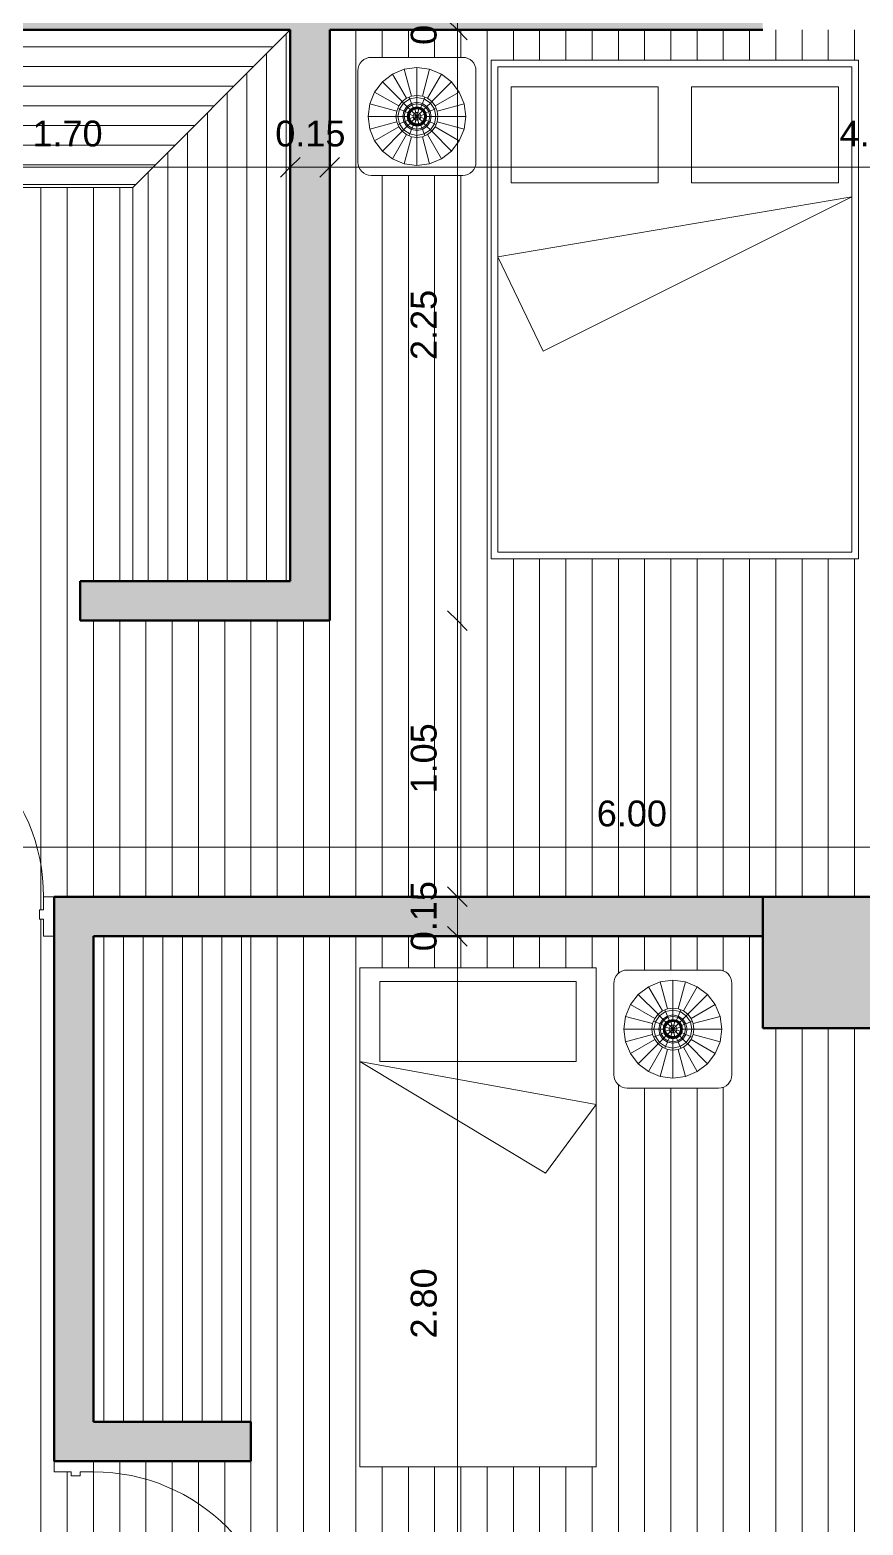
# Model space of a CAD drawing. Header units: metres. Extents: x 11 to 152, y 1 to 34.
# Drawn here: x 95.64 to 98.82, y 18.93 to 24.62 of the extents above; entities that cross this region are included whole.
import ezdxf

# ---------------------------------------------------------------- set-up
doc = ezdxf.new("R2010")
doc.units = ezdxf.units.M
for name, color, linetype, lineweight in [('A-ANNO-DIMS', 211, 'Continuous', 9), ('A-ANNO-DIMS-100', 211, 'Continuous', 9), ('A-DETL-GENF', 92, 'Continuous', 9), ('A-DOOR', 31, 'Continuous', 9), ('A-DOOR-1', 31, 'Continuous', 18), ('A-FLOR-PATT', 8, 'Continuous', 9), ('A-WALL-1', 113, 'Continuous', 50), ('A-WALL-PATT-1', 111, 'Continuous', 9), ('E-LITE-EQPM', 33, 'Continuous', 9), ('G-IMPT', 8, 'Continuous', 9), ('I-FURN', 30, 'Continuous', 9), ('S-COLS', 52, 'Continuous', 9), ('S-COLS-1', 52, 'Continuous', 100)]:
    doc.layers.add(name, color=color, linetype=linetype, lineweight=lineweight)
doc.styles.add('Arial_1', font='Arial.ttf', dxfattribs={"height": 0.098353})
doc.dimstyles.new('Cota_1_25', dxfattribs={"dimscale": 0.3048, "dimtxt": 0.1, "dimasz": 0.246063, "dimexe": 0, "dimexo": 0.0625, "dimgap": 0.164042, "dimtad": 1, "dimrnd": 0.01, "dimzin": 0, "dimdsep": 46, "dimtxsty": 'Arial_1', "dimblk1": 'OBLIQUE', "dimblk2": 'OBLIQUE', "dimsah": 1, "dimcen": 0.09, "dimazin": 0, "dimtfac": 1, "dimtdec": 4, "dimtix": 1, "dimtmove": 0, "dimatfit": 3, "dimfxl": 0, "dimfxlon": 1, "dimtvp": 1, "dimtolj": 1, "dimtzin": 0, "dimarcsym": 2})
pattern_1 = [(226.11, (41.785, 15.092), (0.05405041, -0.0519957), [])]

# ---------------------------------------------------------------- blocks, each defined once
blk = doc.blocks.new('M_Concrete-Square-Column - 500 x 500mm-1442238-2 Piso _Tipo_')
at = {"layer": 'S-COLS'}
blk.add_hatch(color=256, dxfattribs=at).paths.add_polyline_path([(0.25, 0.25), (-0.25, 0.25), (-0.25, -0.25), (0.25, -0.25), (0.25, -0.1299)], flags=0)
at = {"layer": 'S-COLS-1'}
for p, q in [((-0.25, 0.25), (0.25, 0.25)), ((-0.25, -0.25), (-0.25, 0.25)), ((0.25, 0.25), (0.25, -0.25)), ((0.25, -0.25), (-0.25, -0.25))]:
    blk.add_line(p, q, dxfattribs=at)
blk = doc.blocks.new('EA-Sencilla abisagrada - 80 x 210-1204422-2 Piso _Tipo_')
at = {"layer": 'A-DETL-GENF'}
for p, q in [((0.244, -0.6091), (0.239, -0.7263)), ((0.269, -0.7263), (0.264, -0.6091)), ((0.4, -0.7263), (0.405, -0.6091)), ((0.425, -0.6091), (0.43, -0.7263)), ((0.239, -0.7338), (0.239, -0.7263)), ((0.269, -0.7038), (0.269, -0.7338)), ((0.299, -0.7063), (0.269, -0.7063)), ((0.269, -0.7313), (0.299, -0.7313)), ((0.299, -0.6988), (0.304, -0.6863)), ((0.299, -0.7388), (0.299, -0.6988)), ((0.299, -0.7388), (0.304, -0.7513)), ((0.304, -0.6863), (0.309, -0.6863)), ((0.309, -0.7513), (0.309, -0.6863)), ((0.365, -0.6863), (0.36, -0.6863)), ((0.36, -0.7513), (0.36, -0.6863)), ((0.37, -0.6988), (0.365, -0.6863)), ((0.37, -0.7388), (0.365, -0.7513)), ((0.37, -0.7388), (0.37, -0.6988)), ((0.37, -0.7063), (0.4, -0.7063)), ((0.4, -0.7313), (0.37, -0.7313)), ((0.4, -0.7038), (0.4, -0.7338)), ((0.43, -0.7338), (0.43, -0.7263)), ((0.309, -0.7513), (0.304, -0.7513)), ((0.36, -0.7513), (0.365, -0.7513))]:
    blk.add_line(p, q, dxfattribs=at)
for centre, radius, start, end in [((0.254, -0.6095), 0.01, 2.4476, 177.5524), ((0.415, -0.6095), 0.01, 2.4476, 177.5524), ((0.254, -0.7276), 0.0162, 202.6199, 337.3801), ((0.415, -0.7276), 0.0162, 202.6199, 337.3801)]:
    blk.add_arc(centre, radius, start, end, dxfattribs=at)
at = {"layer": 'A-DOOR'}
blk.add_arc((0.36, -0.075), 0.72, 180, 270, dxfattribs=at)
at = {"layer": 'A-DOOR-1'}
for p, q in [((-0.4, 0.075), (-0.36, 0.075)), ((-0.36, 0.075), (-0.36, 0.01)), ((0.36, 0.075), (0.4, 0.075)), ((0.36, 0.01), (0.36, 0.075)), ((-0.36, 0.01), (-0.345, 0.01)), ((-0.345, 0.01), (-0.345, -0.025)), ((0.345, 0.01), (0.36, 0.01)), ((0.345, -0.025), (0.345, 0.01)), ((-0.36, -0.025), (-0.36, -0.075)), ((-0.345, -0.025), (-0.36, -0.025)), ((0.36, -0.025), (0.345, -0.025)), ((0.36, -0.075), (0.36, -0.025)), ((-0.36, -0.075), (-0.4, -0.075)), ((0.309, -0.075), (0.309, -0.795)), ((0.36, -0.075), (0.309, -0.075)), ((0.36, -0.075), (0.36, -0.795)), ((0.4, -0.075), (0.36, -0.075)), ((0.36, -0.795), (0.309, -0.795))]:
    blk.add_line(p, q, dxfattribs=at)
blk = doc.blocks.new('EA-Sencilla abisagrada - 80 x 210-1204405-2 Piso _Tipo_')
at = {"layer": 'A-DETL-GENF'}
for p, q in [((0.299, 0.7388), (0.304, 0.7513)), ((0.309, 0.7513), (0.304, 0.7513)), ((0.309, 0.7513), (0.309, 0.6863)), ((0.36, 0.7513), (0.365, 0.7513)), ((0.36, 0.7513), (0.36, 0.6863)), ((0.37, 0.7388), (0.365, 0.7513)), ((0.239, 0.7338), (0.239, 0.7263)), ((0.244, 0.6091), (0.239, 0.7263)), ((0.269, 0.7263), (0.264, 0.6091)), ((0.269, 0.7038), (0.269, 0.7338)), ((0.269, 0.7313), (0.299, 0.7313)), ((0.299, 0.7063), (0.269, 0.7063)), ((0.299, 0.7388), (0.299, 0.6988)), ((0.299, 0.6988), (0.304, 0.6863)), ((0.304, 0.6863), (0.309, 0.6863)), ((0.365, 0.6863), (0.36, 0.6863)), ((0.37, 0.6988), (0.365, 0.6863)), ((0.37, 0.7388), (0.37, 0.6988)), ((0.4, 0.7313), (0.37, 0.7313)), ((0.37, 0.7063), (0.4, 0.7063)), ((0.4, 0.7038), (0.4, 0.7338)), ((0.4, 0.7263), (0.405, 0.6091)), ((0.425, 0.6091), (0.43, 0.7263)), ((0.43, 0.7338), (0.43, 0.7263))]:
    blk.add_line(p, q, dxfattribs=at)
for centre, radius, start, end in [((0.254, 0.7276), 0.0162, 22.6199, 157.3801), ((0.415, 0.7276), 0.0162, 22.6199, 157.3801), ((0.254, 0.6095), 0.01, 182.4476, 357.5524), ((0.415, 0.6095), 0.01, 182.4476, 357.5524)]:
    blk.add_arc(centre, radius, start, end, dxfattribs=at)
at = {"layer": 'A-DOOR'}
blk.add_arc((0.36, 0.075), 0.72, 90, 180, dxfattribs=at)
at = {"layer": 'A-DOOR-1'}
for p, q in [((0.309, 0.075), (0.309, 0.795)), ((0.36, 0.795), (0.309, 0.795)), ((0.36, 0.075), (0.36, 0.795)), ((-0.36, 0.075), (-0.4, 0.075)), ((-0.36, 0.025), (-0.36, 0.075)), ((0.36, 0.075), (0.309, 0.075)), ((0.4, 0.075), (0.36, 0.075)), ((0.36, 0.075), (0.36, 0.025)), ((-0.345, 0.025), (-0.36, 0.025)), ((-0.345, -0.01), (-0.345, 0.025)), ((0.36, 0.025), (0.345, 0.025)), ((0.345, 0.025), (0.345, -0.01)), ((-0.36, -0.075), (-0.36, -0.01)), ((-0.36, -0.01), (-0.345, -0.01)), ((0.345, -0.01), (0.36, -0.01)), ((0.36, -0.01), (0.36, -0.075)), ((-0.4, -0.075), (-0.36, -0.075)), ((0.36, -0.075), (0.4, -0.075))]:
    blk.add_line(p, q, dxfattribs=at)
blk = doc.blocks.new('M_Bed-Box1 - cama 140 x 190-1375289-2 Piso _Tipo_')
at = {"layer": 'I-FURN'}
for p, q in [((-0.3608, 0.7156), (-0.3608, -1.1844)), ((-0.3608, 0.7156), (1.0392, 0.7156)), ((-0.3354, 0.6902), (-0.3354, -1.159)), ((-0.3354, 0.6902), (1.0138, 0.6902)), ((1.0138, 0.6902), (1.0138, -1.159)), ((1.0392, 0.7156), (1.0392, -1.1844)), ((-0.2846, 0.614), (-0.2846, 0.2482)), ((-0.2846, 0.614), (0.2757, 0.614)), ((0.2757, 0.614), (0.2757, 0.2482)), ((0.4027, 0.614), (0.4027, 0.2482)), ((0.4027, 0.614), (0.963, 0.614)), ((0.963, 0.614), (0.963, 0.2482)), ((-0.2846, 0.2482), (0.2757, 0.2482)), ((0.4027, 0.2482), (0.963, 0.2482)), ((1.0138, 0.1949), (-0.3354, -0.0335)), ((1.0138, 0.1949), (-0.163, -0.3934)), ((-0.163, -0.3934), (-0.3354, -0.0335)), ((-0.3608, -1.1844), (1.0392, -1.1844)), ((-0.3354, -1.159), (1.0138, -1.159))]:
    blk.add_line(p, q, dxfattribs=at)
blk = doc.blocks.new('M_Table-End - nochero-1375290-2 Piso _Tipo_')
at = {"layer": 'I-FURN'}
for p, q in [((0.4029, 0.3774), (0.0545, 0.3774)), ((0.0037, 0.3266), (0.0037, -0.0218)), ((0.4537, -0.0218), (0.4537, 0.3266)), ((0.0545, -0.0726), (0.4029, -0.0726))]:
    blk.add_line(p, q, dxfattribs=at)
for centre, start, end in [((0.0545, 0.3266), 90, 180), ((0.4029, 0.3266), 0, 90), ((0.0545, -0.0218), 180, 270), ((0.4029, -0.0218), 270, 0)]:
    blk.add_arc(centre, 0.0508, start, end, dxfattribs=at)
blk = doc.blocks.new('Lamp38i - Name-1374313-2 Piso _Tipo_')
at = {"layer": 'G-IMPT'}
for p, q in [((0, 0.0381), (0, 0.0265)), ((-0.0265, 0), (-0.0381, 0)), ((0, -0.0381), (0, -0.0265)), ((0.0265, 0), (0.0381, 0))]:
    blk.add_line(p, q, dxfattribs=at)
blk = doc.blocks.new('Lamp38i - 12zlmp38i_dwg-1374311-2 Piso _Tipo_')
at = {"layer": 'G-IMPT'}
for p, q in [((-0.0482, 0.18), (-0.0931, 0.1613)), ((0, 0.1863), (-0.0482, 0.18)), ((-0.0207, 0.0772), (-0.0482, 0.18)), ((0.0482, 0.18), (0, 0.1863)), ((0, 0.0799), (0, 0.1863)), ((0.0207, 0.0772), (0.0482, 0.18)), ((0.0482, 0.18), (0.0931, 0.1613)), ((-0.1317, 0.1317), (-0.1613, 0.0931)), ((-0.1317, 0.1317), (-0.0931, 0.1613)), ((-0.1317, 0.1317), (-0.0565, 0.0565)), ((-0.04, 0.0693), (-0.0931, 0.1613)), ((0.04, 0.0693), (0.0931, 0.1613)), ((0.0565, 0.0565), (0.1317, 0.1317)), ((0.1317, 0.1317), (0.0931, 0.1613)), ((0.1613, 0.0931), (0.1317, 0.1317)), ((-0.1613, 0.0931), (-0.18, 0.0482)), ((-0.1613, 0.0931), (-0.0693, 0.04)), ((-0.04, 0.0693), (-0.0565, 0.0565)), ((-0.0511, 0.0511), (-0.0276, 0.0667)), ((-0.0207, 0.0772), (-0.04, 0.0693)), ((-0.0303, 0.0732), (-0.0276, 0.0667)), ((-0.0276, 0.0667), (0, 0.0722)), ((-0.0276, 0.0667), (-0.0206, 0.0498)), ((0, 0.0799), (-0.0207, 0.0772)), ((0.0207, 0.0772), (0, 0.0799)), ((0, 0.0799), (0, 0.0722)), ((0.0276, 0.0667), (0, 0.0722)), ((0, 0.0539), (0, 0.0722)), ((0.0276, 0.0667), (0.0206, 0.0498)), ((0.04, 0.0693), (0.0207, 0.0772)), ((0.0276, 0.0667), (0.0303, 0.0732)), ((0.0511, 0.0511), (0.0276, 0.0667)), ((0.0565, 0.0565), (0.04, 0.0693)), ((0.0693, 0.04), (0.1613, 0.0931)), ((0.18, 0.0482), (0.1613, 0.0931)), ((-0.18, 0.0482), (-0.1863, 0)), ((-0.0772, 0.0207), (-0.18, 0.0482)), ((-0.0772, 0.0207), (-0.0799, 0)), ((-0.0693, 0.04), (-0.0772, 0.0207)), ((-0.0732, 0.0303), (-0.0667, 0.0276)), ((-0.0722, 0), (-0.0667, 0.0276)), ((-0.0565, 0.0565), (-0.0693, 0.04)), ((-0.0511, 0.0511), (-0.0667, 0.0276)), ((-0.0498, 0.0206), (-0.0667, 0.0276)), ((-0.0511, 0.0511), (-0.0565, 0.0565)), ((-0.0498, 0.0206), (-0.0539, 0)), ((-0.0539, 0), (-0.0498, 0.0206)), ((-0.0511, 0.0511), (-0.0381, 0.0381)), ((-0.0498, 0.0206), (-0.0381, 0.0381)), ((-0.0498, 0.0206), (-0.0381, 0.0381)), ((-0.0449, 0.0186), (-0.0498, 0.0206)), ((-0.0449, 0.0186), (-0.0486, 0)), ((-0.0449, 0.0186), (-0.0344, 0.0344)), ((-0.0343, 0.0142), (-0.0449, 0.0186)), ((-0.0206, 0.0498), (-0.0381, 0.0381)), ((-0.0381, 0.0381), (-0.0206, 0.0498)), ((-0.0344, 0.0344), (-0.0381, 0.0381)), ((-0.0371, 0), (-0.0343, 0.0142)), ((-0.0351, 0), (-0.0324, 0.0134)), ((-0.0344, 0.0344), (-0.0186, 0.0449)), ((-0.0262, 0.0262), (-0.0344, 0.0344)), ((-0.0343, 0.0142), (-0.0262, 0.0262)), ((-0.0324, 0.0134), (-0.0343, 0.0142)), ((-0.0319, 0.0065), (-0.0331, 0)), ((-0.0324, 0.0134), (-0.0248, 0.0248)), ((-0.0306, 0.0127), (-0.0324, 0.0134)), ((-0.0319, 0.0085), (-0.0233, 0.0233)), ((-0.0319, 0.0085), (-0.0319, -0.0085)), ((-0.0319, 0.0085), (-0.0287, 0.0077)), ((-0.0306, 0.0127), (-0.0312, 0.0096)), ((-0.0306, 0.0127), (-0.0234, 0.0234)), ((-0.0287, 0.0077), (-0.021, 0.021)), ((-0.0287, 0.0077), (-0.0147, 0.0039)), ((-0.0287, 0.0077), (-0.0286, -0.0077)), ((-0.0262, 0.0262), (-0.0142, 0.0343)), ((-0.0262, 0.0262), (-0.0248, 0.0248)), ((-0.0248, 0.0248), (-0.0134, 0.0324)), ((-0.0234, 0.0234), (-0.0248, 0.0248)), ((-0.0234, 0.0234), (-0.0127, 0.0306)), ((-0.0233, 0.0233), (-0.0085, 0.0319)), ((-0.0233, 0.0233), (-0.021, 0.021)), ((-0.021, 0.021), (-0.0077, 0.0287)), ((-0.021, 0.021), (-0.0108, 0.0108)), ((-0.0206, 0.0498), (0, 0.0539)), ((0, 0.0539), (-0.0206, 0.0498)), ((-0.0186, 0.0449), (-0.0206, 0.0498)), ((0, 0.0486), (-0.0186, 0.0449)), ((-0.0186, 0.0449), (-0.0142, 0.0343)), ((-0.0147, 0.0039), (-0.0108, 0.0108)), ((-0.0147, 0.0039), (-0.0147, -0.0039)), ((-0.0147, 0.0039), (0, 0)), ((0, 0.0371), (-0.0142, 0.0343)), ((-0.0142, 0.0343), (-0.0134, 0.0324)), ((0, 0.0351), (-0.0134, 0.0324)), ((-0.0127, 0.0306), (-0.0134, 0.0324)), ((-0.0096, 0.0312), (-0.0127, 0.0306)), ((-0.0039, 0.0147), (-0.0108, 0.0108)), ((0, 0), (-0.0108, 0.0108)), ((0.0085, 0.0319), (-0.0085, 0.0319)), ((-0.0077, 0.0287), (-0.0085, 0.0319)), ((0.0077, 0.0287), (-0.0077, 0.0287)), ((-0.0077, 0.0287), (-0.0039, 0.0147)), ((0, 0.0331), (-0.0065, 0.0319)), ((0.0039, 0.0147), (-0.0039, 0.0147)), ((0, 0), (-0.0039, 0.0147)), ((0.0206, 0.0498), (0, 0.0539)), ((0, 0.0539), (0.0206, 0.0498)), ((0, 0.0486), (0, 0.0539)), ((0, 0.0371), (0, 0.0486)), ((0.0186, 0.0449), (0, 0.0486)), ((0, 0.0351), (0, 0.0371)), ((0.0142, 0.0343), (0, 0.0371)), ((0, 0.0351), (0.0134, 0.0324)), ((0, 0.0331), (0, 0.0351)), ((0, 0.0319), (0, 0.0331)), ((0.0065, 0.0319), (0, 0.0331)), ((0.0039, 0.0147), (0, 0)), ((0.0108, 0.0108), (0, 0)), ((0.0147, 0.0039), (0, 0)), ((0.0077, 0.0287), (0.0039, 0.0147)), ((0.0108, 0.0108), (0.0039, 0.0147)), ((0.0085, 0.0319), (0.0077, 0.0287)), ((0.021, 0.021), (0.0077, 0.0287)), ((0.0085, 0.0319), (0.0233, 0.0233)), ((0.0127, 0.0306), (0.0096, 0.0312)), ((0.021, 0.021), (0.0108, 0.0108)), ((0.0147, 0.0039), (0.0108, 0.0108)), ((0.0127, 0.0306), (0.0134, 0.0324)), ((0.0127, 0.0306), (0.0234, 0.0234)), ((0.0134, 0.0324), (0.0142, 0.0343)), ((0.0134, 0.0324), (0.0248, 0.0248)), ((0.0142, 0.0343), (0.0186, 0.0449)), ((0.0142, 0.0343), (0.0262, 0.0262)), ((0.0286, 0.0077), (0.0147, 0.0039)), ((0.0147, -0.0039), (0.0147, 0.0039)), ((0.0186, 0.0449), (0.0206, 0.0498)), ((0.0186, 0.0449), (0.0344, 0.0344)), ((0.0381, 0.0381), (0.0206, 0.0498)), ((0.0206, 0.0498), (0.0381, 0.0381)), ((0.021, 0.021), (0.0233, 0.0233)), ((0.0286, 0.0077), (0.021, 0.021)), ((0.0319, 0.0085), (0.0233, 0.0233)), ((0.0234, 0.0234), (0.0248, 0.0248)), ((0.0306, 0.0127), (0.0234, 0.0234)), ((0.0262, 0.0262), (0.0248, 0.0248)), ((0.0324, 0.0134), (0.0248, 0.0248)), ((0.0344, 0.0344), (0.0262, 0.0262)), ((0.0343, 0.0142), (0.0262, 0.0262)), ((0.0319, 0.0085), (0.0286, 0.0077)), ((0.0286, -0.0077), (0.0286, 0.0077)), ((0.0306, 0.0127), (0.0324, 0.0134)), ((0.0306, 0.0127), (0.0312, 0.0096)), ((0.0319, -0.0085), (0.0319, 0.0085)), ((0.0319, 0.0065), (0.0331, 0)), ((0.0324, 0.0134), (0.0343, 0.0142)), ((0.0351, 0), (0.0324, 0.0134)), ((0.0343, 0.0142), (0.0449, 0.0186)), ((0.0371, 0), (0.0343, 0.0142)), ((0.0344, 0.0344), (0.0381, 0.0381)), ((0.0449, 0.0186), (0.0344, 0.0344)), ((0.0511, 0.0511), (0.0381, 0.0381)), ((0.0498, 0.0206), (0.0381, 0.0381)), ((0.0498, 0.0206), (0.0381, 0.0381)), ((0.0449, 0.0186), (0.0498, 0.0206)), ((0.0449, 0.0186), (0.0486, 0)), ((0.0498, 0.0206), (0.0667, 0.0276)), ((0.0498, 0.0206), (0.0539, 0)), ((0.0539, 0), (0.0498, 0.0206)), ((0.0511, 0.0511), (0.0565, 0.0565)), ((0.0511, 0.0511), (0.0667, 0.0276)), ((0.0693, 0.04), (0.0565, 0.0565)), ((0.0732, 0.0303), (0.0667, 0.0276)), ((0.0722, 0), (0.0667, 0.0276)), ((0.0772, 0.0207), (0.0693, 0.04)), ((0.0772, 0.0207), (0.18, 0.0482)), ((0.0799, 0), (0.0772, 0.0207)), ((0.1863, 0), (0.18, 0.0482)), ((-0.1863, 0), (-0.18, -0.0482)), ((-0.0799, 0), (-0.1863, 0)), ((-0.0772, -0.0207), (-0.18, -0.0482)), ((-0.18, -0.0482), (-0.1613, -0.0931)), ((-0.1613, -0.0931), (-0.0693, -0.04)), ((-0.1317, -0.1317), (-0.0565, -0.0565)), ((-0.0799, 0), (-0.0772, -0.0207)), ((-0.0722, 0), (-0.0799, 0)), ((-0.0772, -0.0207), (-0.0693, -0.04)), ((-0.0667, -0.0276), (-0.0732, -0.0303)), ((-0.0722, 0), (-0.0539, 0)), ((-0.0722, 0), (-0.0667, -0.0276)), ((-0.0693, -0.04), (-0.0565, -0.0565)), ((-0.0667, -0.0276), (-0.0498, -0.0206)), ((-0.0667, -0.0276), (-0.0511, -0.0511)), ((-0.0511, -0.0511), (-0.0565, -0.0565)), ((-0.0565, -0.0565), (-0.04, -0.0693)), ((-0.0539, 0), (-0.0498, -0.0206)), ((-0.0539, 0), (-0.0498, -0.0206)), ((-0.0486, 0), (-0.0539, 0)), ((-0.0511, -0.0511), (-0.0381, -0.0381)), ((-0.0511, -0.0511), (-0.0276, -0.0667)), ((-0.0449, -0.0186), (-0.0498, -0.0206)), ((-0.0498, -0.0206), (-0.0381, -0.0381)), ((-0.0381, -0.0381), (-0.0498, -0.0206)), ((-0.0371, 0), (-0.0486, 0)), ((-0.0486, 0), (-0.0449, -0.0186)), ((-0.0343, -0.0142), (-0.0449, -0.0186)), ((-0.0344, -0.0344), (-0.0449, -0.0186)), ((-0.0344, -0.0344), (-0.0381, -0.0381)), ((-0.0381, -0.0381), (-0.0206, -0.0498)), ((-0.0381, -0.0381), (-0.0206, -0.0498)), ((-0.0351, 0), (-0.0371, 0)), ((-0.0371, 0), (-0.0343, -0.0142)), ((-0.0351, 0), (-0.0324, -0.0134)), ((-0.0331, 0), (-0.0351, 0)), ((-0.0344, -0.0344), (-0.0262, -0.0262)), ((-0.0344, -0.0344), (-0.0186, -0.0449)), ((-0.0343, -0.0142), (-0.0326, -0.0135)), ((-0.0262, -0.0262), (-0.0343, -0.0142)), ((-0.0319, 0), (-0.0331, 0)), ((-0.0331, 0), (-0.0319, -0.0065)), ((-0.0306, -0.0127), (-0.0324, -0.0134)), ((-0.0324, -0.0134), (-0.0248, -0.0248)), ((-0.0319, -0.0085), (-0.0286, -0.0077)), ((-0.0319, -0.0085), (-0.0233, -0.0233)), ((-0.0312, -0.0096), (-0.0306, -0.0127)), ((-0.0306, -0.0127), (-0.0234, -0.0234)), ((-0.0286, -0.0077), (-0.0147, -0.0039)), ((-0.0286, -0.0077), (-0.021, -0.021)), ((-0.0206, -0.0498), (-0.0276, -0.0667)), ((-0.0262, -0.0262), (-0.0248, -0.0248)), ((-0.0262, -0.0262), (-0.0142, -0.0343)), ((-0.0234, -0.0234), (-0.0248, -0.0248)), ((-0.0248, -0.0248), (-0.0134, -0.0324)), ((-0.0234, -0.0234), (-0.0127, -0.0306)), ((-0.0233, -0.0233), (-0.021, -0.021)), ((-0.0233, -0.0233), (-0.0085, -0.0319)), ((-0.0108, -0.0108), (-0.021, -0.021)), ((-0.021, -0.021), (-0.0077, -0.0286)), ((-0.0186, -0.0449), (-0.0206, -0.0498)), ((-0.0206, -0.0498), (0, -0.0539)), ((0, -0.0539), (-0.0206, -0.0498)), ((-0.0186, -0.0449), (-0.0142, -0.0343)), ((0, -0.0486), (-0.0186, -0.0449)), ((-0.0147, -0.0039), (0, 0)), ((-0.0147, -0.0039), (-0.0108, -0.0108)), ((-0.0142, -0.0343), (-0.0134, -0.0324)), ((0, -0.0371), (-0.0142, -0.0343)), ((-0.0127, -0.0306), (-0.0134, -0.0324)), ((0, -0.0351), (-0.0134, -0.0324)), ((-0.0096, -0.0312), (-0.0127, -0.0306)), ((-0.0108, -0.0108), (0, 0)), ((-0.0108, -0.0108), (-0.0039, -0.0147)), ((-0.0077, -0.0286), (-0.0085, -0.0319)), ((-0.0085, -0.0319), (0.0085, -0.0319)), ((-0.0077, -0.0286), (-0.0039, -0.0147)), ((-0.0077, -0.0286), (0.0077, -0.0287)), ((0, -0.0331), (-0.0065, -0.0319)), ((-0.0039, -0.0147), (0, 0)), ((-0.0039, -0.0147), (0.0039, -0.0147)), ((0.0039, -0.0147), (0, 0)), ((0.0108, -0.0108), (0, 0)), ((0.0147, -0.0039), (0, 0)), ((0, -0.0319), (0, -0.0331)), ((0.0065, -0.0319), (0, -0.0331)), ((0, -0.0351), (0.0134, -0.0324)), ((0, -0.0331), (0, -0.0351)), ((0, -0.0371), (0.0142, -0.0343)), ((0, -0.0351), (0, -0.0371)), ((0, -0.0371), (0, -0.0486)), ((0.0186, -0.0449), (0, -0.0486)), ((0, -0.0486), (0, -0.0539)), ((0, -0.0539), (0.0206, -0.0498)), ((0, -0.0539), (0.0206, -0.0498)), ((0, -0.0539), (0, -0.0722)), ((0.0039, -0.0147), (0.0108, -0.0108)), ((0.0077, -0.0287), (0.0039, -0.0147)), ((0.0077, -0.0287), (0.021, -0.021)), ((0.0085, -0.0319), (0.0077, -0.0287)), ((0.0085, -0.0319), (0.0233, -0.0233)), ((0.0127, -0.0306), (0.0096, -0.0312)), ((0.0108, -0.0108), (0.0147, -0.0039)), ((0.0108, -0.0108), (0.021, -0.021)), ((0.0127, -0.0306), (0.0234, -0.0234)), ((0.0127, -0.0306), (0.0134, -0.0324)), ((0.0134, -0.0324), (0.0248, -0.0248)), ((0.0134, -0.0324), (0.0142, -0.0343)), ((0.0142, -0.0343), (0.0262, -0.0262)), ((0.0142, -0.0343), (0.0186, -0.0449)), ((0.0286, -0.0077), (0.0147, -0.0039)), ((0.0186, -0.0449), (0.0344, -0.0344)), ((0.0186, -0.0449), (0.0206, -0.0498)), ((0.0206, -0.0498), (0.0381, -0.0381)), ((0.0206, -0.0498), (0.0381, -0.0381)), ((0.0206, -0.0498), (0.0276, -0.0667)), ((0.0286, -0.0077), (0.021, -0.021)), ((0.0233, -0.0233), (0.021, -0.021)), ((0.0233, -0.0233), (0.0319, -0.0085)), ((0.0234, -0.0234), (0.0306, -0.0127)), ((0.0234, -0.0234), (0.0248, -0.0248)), ((0.0324, -0.0134), (0.0248, -0.0248)), ((0.0262, -0.0262), (0.0248, -0.0248)), ((0.0343, -0.0142), (0.0262, -0.0262)), ((0.0262, -0.0262), (0.0344, -0.0344)), ((0.0276, -0.0667), (0.0511, -0.0511)), ((0.0286, -0.0077), (0.0319, -0.0085)), ((0.0312, -0.0096), (0.0306, -0.0127)), ((0.0306, -0.0127), (0.0324, -0.0134)), ((0.0319, 0), (0.0331, 0)), ((0.0331, 0), (0.0319, -0.0065)), ((0.0351, 0), (0.0324, -0.0134)), ((0.0343, -0.0142), (0.0326, -0.0135)), ((0.0331, 0), (0.0351, 0)), ((0.0371, 0), (0.0343, -0.0142)), ((0.0343, -0.0142), (0.0449, -0.0186)), ((0.0344, -0.0344), (0.0449, -0.0186)), ((0.0344, -0.0344), (0.0381, -0.0381)), ((0.0351, 0), (0.0371, 0)), ((0.0371, 0), (0.0486, 0)), ((0.0381, -0.0381), (0.0498, -0.0206)), ((0.0381, -0.0381), (0.0498, -0.0206)), ((0.0381, -0.0381), (0.0511, -0.0511)), ((0.04, -0.0693), (0.0565, -0.0565)), ((0.0486, 0), (0.0449, -0.0186)), ((0.0449, -0.0186), (0.0498, -0.0206)), ((0.0486, 0), (0.0539, 0)), ((0.0498, -0.0206), (0.0539, 0)), ((0.0539, 0), (0.0498, -0.0206)), ((0.0498, -0.0206), (0.0667, -0.0276)), ((0.0511, -0.0511), (0.0667, -0.0276)), ((0.0565, -0.0565), (0.0511, -0.0511)), ((0.0722, 0), (0.0539, 0)), ((0.0693, -0.04), (0.0565, -0.0565)), ((0.0565, -0.0565), (0.1317, -0.1317)), ((0.0667, -0.0276), (0.0722, 0)), ((0.0732, -0.0303), (0.0667, -0.0276)), ((0.0693, -0.04), (0.0772, -0.0207)), ((0.0693, -0.04), (0.1613, -0.0931)), ((0.0799, 0), (0.0722, 0)), ((0.0772, -0.0207), (0.0799, 0)), ((0.0772, -0.0207), (0.18, -0.0482)), ((0.0799, 0), (0.1863, 0)), ((0.1613, -0.0931), (0.18, -0.0482)), ((0.18, -0.0482), (0.1863, 0)), ((-0.1613, -0.0931), (-0.1317, -0.1317)), ((-0.04, -0.0693), (-0.0931, -0.1613)), ((-0.0482, -0.18), (-0.0207, -0.0772)), ((-0.04, -0.0693), (-0.0207, -0.0772)), ((-0.0303, -0.0732), (-0.0276, -0.0667)), ((-0.0276, -0.0667), (0, -0.0722)), ((0, -0.0799), (-0.0207, -0.0772)), ((0.0276, -0.0667), (0, -0.0722)), ((0, -0.0799), (0, -0.0722)), ((0, -0.0799), (0.0207, -0.0772)), ((0, -0.0799), (0, -0.1863)), ((0.0207, -0.0772), (0.04, -0.0693)), ((0.0207, -0.0772), (0.0482, -0.18)), ((0.0303, -0.0732), (0.0276, -0.0667)), ((0.04, -0.0693), (0.0931, -0.1613)), ((0.1613, -0.0931), (0.1317, -0.1317)), ((-0.1317, -0.1317), (-0.0931, -0.1613)), ((-0.0931, -0.1613), (-0.0482, -0.18)), ((0.0482, -0.18), (0.0931, -0.1613)), ((0.0931, -0.1613), (0.1317, -0.1317)), ((-0.0482, -0.18), (0, -0.1863)), ((0, -0.1863), (0.0482, -0.18))]:
    blk.add_line(p, q, dxfattribs=at)
at = {"xscale": 1.2, "yscale": 1.2, "zscale": 1.2}
blk.add_blockref('Lamp38i - Name-1374313-2 Piso _Tipo_', (0, 0), dxfattribs=at)
blk = doc.blocks.new('Lamp38i - 100 Watt Incandescent-1375292-2 Piso _Tipo_')
blk.add_blockref('Lamp38i - 12zlmp38i_dwg-1374311-2 Piso _Tipo_', (0, 0))
blk = doc.blocks.new('mesa60 - mesa001-1826012-2 Piso _Tipo_')
at = {"layer": 'I-FURN'}
h = blk.add_hatch(dxfattribs=at)
h.set_pattern_fill('FP_72', color=256, style=0, pattern_type=2)
h.set_pattern_definition([(46.105, (143.823, 7.87), (-0.05404587, 0.05200042), [])])
h.paths.add_polyline_path([(87.6925, 23.3599), (88.4849, 24.1835), (88.0596, 24.5927), (87.5236, 24.0357), (87.5396, 23.201), (87.6805, 23.3474)], flags=0)
for p, q in [((88.0596, 24.5927), (87.5236, 24.0357)), ((88.4849, 24.1835), (88.0596, 24.5927)), ((87.5396, 23.201), (88.4849, 24.1835)), ((87.5236, 24.0357), (87.5396, 23.201))]:
    blk.add_line(p, q, dxfattribs=at)
blk = doc.blocks.new('Bed-Standard - Twin colombia 90x190-1381556-2 Piso _Tipo_')
at = {"layer": 'I-FURN'}
for p, q in [((-0.1785, 0.9956), (0.7215, 0.9956)), ((-0.1785, -0.9044), (-0.1785, 0.9956)), ((0.7215, 0.9956), (0.7215, -0.9044)), ((0.0139, -0.1236), (-0.1785, -0.3842)), ((0.7215, -0.5488), (0.0139, -0.1236)), ((0.7215, -0.5488), (-0.1785, -0.3842)), ((-0.1023, -0.5488), (0.6453, -0.5488)), ((-0.1023, -0.8536), (-0.1023, -0.5488)), ((0.6453, -0.8536), (0.6453, -0.5488)), ((-0.1023, -0.8536), (0.6453, -0.8536)), ((0.7215, -0.9044), (-0.1785, -0.9044))]:
    blk.add_line(p, q, dxfattribs=at)
blk = doc.blocks.new('M_Table-End - nochero-1381557-2 Piso _Tipo_')
at = {"layer": 'I-FURN'}
for p, q in [((0.0545, 0.0726), (0.4029, 0.0726)), ((0.0037, -0.3266), (0.0037, 0.0218)), ((0.4537, 0.0218), (0.4537, -0.3266)), ((0.4029, -0.3774), (0.0545, -0.3774))]:
    blk.add_line(p, q, dxfattribs=at)
for centre, start, end in [((0.0545, 0.0218), 90, 180), ((0.4029, 0.0218), 0, 90), ((0.0545, -0.3266), 180, 270), ((0.4029, -0.3266), 270, 0)]:
    blk.add_arc(centre, 0.0508, start, end, dxfattribs=at)
blk = doc.blocks.new('Lamp38i - 100 Watt Incandescent-V67-2 Piso _Tipo_')
at = {"extrusion": (0, 0, -1), "zscale": -1, "rotation": 180}
blk.add_blockref('Lamp38i - 12zlmp38i_dwg-1374311-2 Piso _Tipo_', (0, 0), dxfattribs=at)
blk = doc.blocks.new('mesa96 - mesa001-1826121-2 Piso _Tipo_')
at = {"layer": 'I-FURN'}
h = blk.add_hatch(dxfattribs=at)
h.set_pattern_fill('FP_42', color=256, style=0, pattern_type=2)
h.set_pattern_definition(pattern_1)
h.paths.add_polyline_path([(0.4336, -0.9747), (-0.8489, -2.3079), (-0.4165, -2.7239), (0.866, -1.3907), (0.5849, -1.1202)], flags=0)
blk.add_line((0.4336, -0.9747), (-0.8489, -2.3079), dxfattribs=at)
blk = doc.blocks.new('mesa97 - mesa001-1826134-2 Piso _Tipo_')
at = {"layer": 'I-FURN'}
h = blk.add_hatch(dxfattribs=at)
h.set_pattern_fill('FP_76', color=256, style=0, pattern_type=2)
h.set_pattern_definition([(180, (103.024, 40.756), (-9e-18, -0.075), [])])
h.paths.add_polyline_path([(47.3452, 24.02), (47.9452, 24.62), (46.2449, 24.62), (46.2449, 24.02), (47.2318, 24.02)], flags=0)
for p, q in [((47.3452, 24.02), (47.9452, 24.62)), ((46.2449, 24.02), (47.3452, 24.02))]:
    blk.add_line(p, q, dxfattribs=at)
blk = doc.blocks.new('mesa98 - mesa001-1826148-2 Piso _Tipo_')
at = {"layer": 'I-FURN'}
h = blk.add_hatch(dxfattribs=at)
h.set_pattern_fill('FP_77', color=256, style=0, pattern_type=2)
h.set_pattern_definition([(270, (79.894, 30.344), (0.075, 5e-18), [])])
h.paths.add_polyline_path([(47.9452, 22.52), (47.9452, 24.62), (47.3452, 24.02), (47.3452, 22.52), (47.585, 22.52)], flags=0)
for p, q in [((47.9452, 24.62), (47.3452, 24.02)), ((47.3452, 24.02), (47.3452, 22.52))]:
    blk.add_line(p, q, dxfattribs=at)
blk = doc.blocks.new('mesa99 - mesa001-1826160-2 Piso _Tipo_')
at = {"layer": 'I-FURN'}
h = blk.add_hatch(dxfattribs=at)
h.set_pattern_fill('FP_42', color=256, style=0, pattern_type=2)
h.set_pattern_definition(pattern_1)
h.paths.add_polyline_path([(0.3642, -1.144), (0.1136, -0.9029), (-1.2733, -2.3445), (-1.0226, -2.5856), (-0.107, -1.6338)], flags=0)
for p, q in [((0.1136, -0.9029), (-1.2733, -2.3445)), ((-1.0226, -2.5856), (0.3642, -1.144))]:
    blk.add_line(p, q, dxfattribs=at)
blk = doc.blocks.new('DIMBLOCK191-2 Piso _Tipo_')
at = {"layer": 'A-ANNO-DIMS-100', "transparency": 16777216}
for p, q in [((97.2718, 21.1682), (97.2343, 21.2057)), ((97.2718, 18.3682), (97.2718, 21.1682)), ((97.2718, 21.1682), (97.3093, 21.1307)), ((97.2718, 21.1682), (97.2718, 21.1682)), ((97.2718, 21.1682), (97.2718, 21.1682)), ((97.2718, 18.3682), (97.2343, 18.4057)), ((97.2718, 18.3682), (97.3093, 18.3307)), ((97.2718, 18.3682), (97.2718, 18.3682)), ((97.2718, 18.3682), (97.2718, 18.3682))]:
    blk.add_line(p, q, dxfattribs=at)
at = {"layer": 'A-ANNO-DIMS-100', "color": 0, "transparency": 16777216, "insert": (97.0942, 19.6359), "char_height": 0.09835, "width": 0.317538, "attachment_point": 1, "rotation": 90, "line_spacing_factor": 0.938532, "style": 'Arial_1'}
blk.add_mtext('2.80', dxfattribs=at)
blk = doc.blocks.new('_Oblique')
at = {"color": 0, "linetype": 'ByBlock', "lineweight": -2}
blk.add_line((-0.5, -0.5), (0.5, 0.5), dxfattribs=at)
blk = doc.blocks.new('DIMBLOCK192-2 Piso _Tipo_')
at = {"layer": 'A-ANNO-DIMS-100', "transparency": 16777216}
for p, q in [((97.2718, 21.3182), (97.2343, 21.3557)), ((97.2718, 21.1682), (97.2718, 21.3182)), ((97.2718, 21.3182), (97.3093, 21.2807)), ((97.2718, 21.3182), (97.2718, 21.3182)), ((97.2718, 21.3182), (97.2718, 21.3182)), ((97.2718, 21.1682), (97.2343, 21.2057)), ((97.2718, 21.1682), (97.3093, 21.1307)), ((97.2718, 21.1682), (97.2718, 21.1682)), ((97.2718, 21.1682), (97.2718, 21.1682))]:
    blk.add_line(p, q, dxfattribs=at)
at = {"layer": 'A-ANNO-DIMS-100', "color": 0, "transparency": 16777216, "insert": (97.0942, 21.1109), "char_height": 0.09835, "width": 0.317538, "attachment_point": 1, "rotation": 90, "line_spacing_factor": 0.938532, "style": 'Arial_1'}
blk.add_mtext('0.15', dxfattribs=at)
blk = doc.blocks.new('DIMBLOCK193-2 Piso _Tipo_')
at = {"layer": 'A-ANNO-DIMS-100', "transparency": 16777216}
for p, q in [((97.2718, 22.37), (97.2343, 22.4075)), ((97.2718, 21.3182), (97.2718, 22.37)), ((97.2718, 22.37), (97.3093, 22.3325)), ((97.2718, 22.37), (97.2718, 22.37)), ((97.2718, 22.37), (97.2718, 22.37)), ((97.2718, 21.3182), (97.2343, 21.3557)), ((97.2718, 21.3182), (97.3093, 21.2807)), ((97.2718, 21.3182), (97.2718, 21.3182)), ((97.2718, 21.3182), (97.2718, 21.3182))]:
    blk.add_line(p, q, dxfattribs=at)
at = {"layer": 'A-ANNO-DIMS-100', "color": 0, "transparency": 16777216, "insert": (97.0942, 21.7118), "char_height": 0.09835, "width": 0.317538, "attachment_point": 1, "rotation": 90, "line_spacing_factor": 0.938532, "style": 'Arial_1'}
blk.add_mtext('1.05', dxfattribs=at)
blk = doc.blocks.new('DIMBLOCK194-2 Piso _Tipo_')
at = {"layer": 'A-ANNO-DIMS-100', "transparency": 16777216}
for p, q in [((97.2718, 24.62), (97.2343, 24.6575)), ((97.2718, 22.37), (97.2718, 24.62)), ((97.2718, 24.62), (97.3093, 24.5825)), ((97.2718, 24.62), (97.2718, 24.62)), ((97.2718, 24.62), (97.2718, 24.62)), ((97.2718, 22.37), (97.2343, 22.4075)), ((97.2718, 22.37), (97.3093, 22.3325)), ((97.2718, 22.37), (97.2718, 22.37)), ((97.2718, 22.37), (97.2718, 22.37))]:
    blk.add_line(p, q, dxfattribs=at)
at = {"layer": 'A-ANNO-DIMS-100', "color": 0, "transparency": 16777216, "insert": (97.0942, 23.3627), "char_height": 0.09835, "width": 0.317538, "attachment_point": 1, "rotation": 90, "line_spacing_factor": 0.938532, "style": 'Arial_1'}
blk.add_mtext('2.25', dxfattribs=at)
blk = doc.blocks.new('DIMBLOCK195-2 Piso _Tipo_')
at = {"layer": 'A-ANNO-DIMS-100', "transparency": 16777216}
for p, q in [((97.2718, 24.77), (97.2343, 24.8075)), ((97.2718, 24.62), (97.2718, 24.77)), ((97.2718, 24.77), (97.3093, 24.7325)), ((97.2718, 24.77), (97.2718, 24.77)), ((97.2718, 24.77), (97.2718, 24.77)), ((97.2718, 24.62), (97.2343, 24.6575)), ((97.2718, 24.62), (97.3093, 24.5825)), ((97.2718, 24.62), (97.2718, 24.62)), ((97.2718, 24.62), (97.2718, 24.62))]:
    blk.add_line(p, q, dxfattribs=at)
at = {"layer": 'A-ANNO-DIMS-100', "color": 0, "transparency": 16777216, "insert": (97.0942, 24.5627), "char_height": 0.09835, "width": 0.317538, "attachment_point": 1, "rotation": 90, "line_spacing_factor": 0.938532, "style": 'Arial_1'}
blk.add_mtext('0.15', dxfattribs=at)
blk = doc.blocks.new('DIMBLOCK217-2 Piso _Tipo_')
at = {"layer": 'A-ANNO-DIMS-100', "transparency": 16777216}
for p, q in [((94.9349, 24.0969), (94.8974, 24.0594)), ((94.9349, 24.0969), (94.9724, 24.1344)), ((94.9349, 24.0969), (96.6352, 24.0969)), ((94.9349, 24.0969), (94.9349, 24.0969)), ((94.9349, 24.0969), (94.9349, 24.0969)), ((96.6352, 24.0969), (96.5977, 24.0594)), ((96.6352, 24.0969), (96.6727, 24.1344)), ((96.6352, 24.0969), (96.6352, 24.0969)), ((96.6352, 24.0969), (96.6352, 24.0969))]:
    blk.add_line(p, q, dxfattribs=at)
at = {"layer": 'A-ANNO-DIMS-100', "color": 0, "transparency": 16777216, "insert": (95.6527, 24.2744), "char_height": 0.09835, "width": 0.317538, "attachment_point": 1, "line_spacing_factor": 0.938532, "style": 'Arial_1'}
blk.add_mtext('1.70', dxfattribs=at)
blk = doc.blocks.new('DIMBLOCK218-2 Piso _Tipo_')
at = {"layer": 'A-ANNO-DIMS-100', "transparency": 16777216}
for p, q in [((96.6352, 24.0969), (96.5977, 24.0594)), ((96.6352, 24.0969), (96.6727, 24.1344)), ((96.6352, 24.0969), (96.7852, 24.0969)), ((96.6352, 24.0969), (96.6352, 24.0969)), ((96.6352, 24.0969), (96.6352, 24.0969)), ((96.7852, 24.0969), (96.7477, 24.0594)), ((96.7852, 24.0969), (96.8227, 24.1344)), ((96.7852, 24.0969), (96.7852, 24.0969)), ((96.7852, 24.0969), (96.7852, 24.0969))]:
    blk.add_line(p, q, dxfattribs=at)
at = {"layer": 'A-ANNO-DIMS-100', "color": 0, "transparency": 16777216, "insert": (96.5779, 24.2744), "char_height": 0.09835, "width": 0.317538, "attachment_point": 1, "line_spacing_factor": 0.938532, "style": 'Arial_1'}
blk.add_mtext('0.15', dxfattribs=at)
blk = doc.blocks.new('DIMBLOCK219-2 Piso _Tipo_')
at = {"layer": 'A-ANNO-DIMS-100', "transparency": 16777216}
for p, q in [((96.7852, 24.0969), (96.7477, 24.0594)), ((96.7852, 24.0969), (96.8227, 24.1344)), ((96.7852, 24.0969), (100.9356, 24.0969)), ((96.7852, 24.0969), (96.7852, 24.0969)), ((96.7852, 24.0969), (96.7852, 24.0969)), ((100.9356, 24.0969), (100.8981, 24.0594)), ((100.9356, 24.0969), (100.9731, 24.1344)), ((100.9356, 24.0969), (100.9356, 24.0969)), ((100.9356, 24.0969), (100.9356, 24.0969))]:
    blk.add_line(p, q, dxfattribs=at)
at = {"layer": 'A-ANNO-DIMS-100', "color": 0, "transparency": 16777216, "insert": (98.7281, 24.2744), "char_height": 0.09835, "width": 0.317538, "attachment_point": 1, "line_spacing_factor": 0.938532, "style": 'Arial_1'}
blk.add_mtext('4.15', dxfattribs=at)
blk = doc.blocks.new('DIMBLOCK236-2 Piso _Tipo_')
at = {"layer": 'A-ANNO-DIMS-100', "transparency": 16777216}
for p, q in [((94.9349, 21.5073), (94.9724, 21.5448)), ((100.9356, 21.5073), (100.9731, 21.5448)), ((94.9349, 21.5073), (94.8974, 21.4698)), ((94.9349, 21.5073), (100.9356, 21.5073)), ((94.9349, 21.5073), (94.9349, 21.5073)), ((94.9349, 21.5073), (94.9349, 21.5073)), ((100.9356, 21.5073), (100.8981, 21.4698)), ((100.9356, 21.5073), (100.9356, 21.5073)), ((100.9356, 21.5073), (100.9356, 21.5073))]:
    blk.add_line(p, q, dxfattribs=at)
at = {"layer": 'A-ANNO-DIMS-100', "color": 0, "transparency": 16777216, "insert": (97.8029, 21.6849), "char_height": 0.09835, "width": 0.317538, "attachment_point": 1, "line_spacing_factor": 0.938532, "style": 'Arial_1'}
blk.add_mtext('6.00', dxfattribs=at)

msp = doc.modelspace()

# ---------------------------------------------------------------- hatches: boundary and pattern name
at = {"layer": 'A-FLOR-PATT'}
h = msp.add_hatch(dxfattribs=at)
h.set_pattern_fill('FP_45', color=256, style=0, pattern_type=2)
h.set_pattern_definition([(270, (104.285, -11.138), (0.1, 6e-18), [])])
h.paths.add_polyline_path([(96.275, 15.6182), (98.4351, 15.6182), (98.4351, 15.9682), (98.7852, 15.9682), (98.7852, 16.2182), (98.9352, 16.2182), (98.9352, 18.2182), (95.6949, 18.2182), (95.6949, 18.2682), (95.6799, 18.2682), (95.6799, 18.3032), (95.6949, 18.3032), (95.6949, 18.3682), (95.7349, 18.3682), (95.7349, 18.4082), (95.7999, 18.4082), (95.7999, 18.4232), (95.8349, 18.4232), (95.8349, 18.4082), (95.8849, 18.4082), (95.8849, 18.3682), (98.7852, 18.3682), (98.7852, 18.8182), (98.9352, 18.8182), (98.9351, 20.8182), (98.4351, 20.8182), (98.4351, 21.1682), (96.4849, 21.1682), (96.4849, 19.1682), (95.8849, 19.1682), (95.8849, 19.1282), (95.8349, 19.1282), (95.8349, 19.1132), (95.7999, 19.1132), (95.7999, 19.1282), (95.7349, 19.1282), (95.7349, 21.1682), (95.6949, 21.1682), (95.6949, 21.2332), (95.6799, 21.2332), (95.6799, 21.2682), (95.6949, 21.2682), (95.6949, 21.3182), (98.9352, 21.3182), (98.9352, 20.9682), (100.9356, 20.9682), (100.9356, 24.62), (96.7852, 24.62), (96.7852, 22.37), (95.8349, 22.37), (95.8349, 22.52), (96.0352, 22.52), (96.0352, 24.02), (94.9349, 24.02), (94.9349, 21.3182), (94.9749, 21.3182), (94.9749, 21.2682), (94.9899, 21.2682), (94.9899, 21.2332), (94.9749, 21.2332), (94.9749, 21.1682), (94.9349, 21.1682), (94.9349, 19.72), (94.7849, 19.72), (94.7849, 18.3682), (94.9749, 18.3682), (94.9749, 18.3032), (94.9899, 18.3032), (94.9899, 18.2682), (94.9749, 18.2682), (94.9749, 18.2182), (94.9349, 18.2182), (94.9349, 17.4182), (95.5509, 17.4182), (95.5509, 15.6182), (95.9433, 15.6182)], flags=0)
h.paths.add_polyline_path([(96.5002, 15.6989), (96.5002, 17.5989), (97.4002, 17.5989), (97.4002, 15.6989)], flags=0)
h.paths.add_polyline_path([(97.867, 15.7066), (97.5186, 15.7066), (97.5054, 15.7084), (97.4932, 15.7134), (97.4826, 15.7215), (97.4746, 15.732), (97.4695, 15.7443), (97.4678, 15.7574), (97.4678, 16.1058), (97.4695, 16.119), (97.4746, 16.1312), (97.4826, 16.1418), (97.4932, 16.1498), (97.5054, 16.1549), (97.5186, 16.1566), (97.867, 16.1566), (97.8801, 16.1549), (97.8924, 16.1498), (97.9029, 16.1418), (97.911, 16.1312), (97.916, 16.119), (97.9178, 16.1058), (97.9178, 15.7574), (97.916, 15.7443), (97.911, 15.732), (97.9029, 15.7215), (97.8924, 15.7134), (97.8801, 15.7084)], flags=0)
h.paths.add_polyline_path([(96.0334, 15.7066), (96.0202, 15.7084), (96.008, 15.7134), (95.9954, 15.7242), (95.9894, 15.732), (95.9843, 15.7443), (95.9826, 15.7574), (95.9826, 16.1058), (95.9843, 16.119), (95.9894, 16.1312), (95.9974, 16.1418), (96.008, 16.1498), (96.0202, 16.1549), (96.0334, 16.1566), (96.3818, 16.1566), (96.3949, 16.1549), (96.4072, 16.1498), (96.4177, 16.1418), (96.4258, 16.1312), (96.4308, 16.119), (96.4326, 16.1058), (96.4326, 15.7574), (96.4308, 15.7443), (96.4258, 15.732), (96.4177, 15.7215), (96.4072, 15.7134), (96.3949, 15.7084), (96.3818, 15.7066), (96.275, 15.7066)], flags=0)
h.paths.add_polyline_path([(97.8002, 19.1471), (96.9002, 19.1471), (96.9002, 21.0471), (97.8002, 21.0471), (97.8002, 19.3532)], flags=0)
h.paths.add_polyline_path([(98.0996, 20.5894), (97.9186, 20.5894), (97.9054, 20.5911), (97.8932, 20.5962), (97.8826, 20.6043), (97.8746, 20.6148), (97.8695, 20.6271), (97.8678, 20.6402), (97.8678, 20.9886), (97.8695, 21.0017), (97.8746, 21.014), (97.8826, 21.0245), (97.8932, 21.0326), (97.9054, 21.0377), (97.9186, 21.0394), (98.267, 21.0394), (98.2801, 21.0377), (98.2924, 21.0326), (98.3029, 21.0245), (98.3109, 21.014), (98.316, 21.0017), (98.3178, 20.9886), (98.3178, 20.6402), (98.316, 20.6271), (98.3109, 20.6148), (98.3029, 20.6043), (98.2924, 20.5962), (98.2801, 20.5911), (98.2655, 20.5894), (98.1377, 20.5894)], flags=0)
h.paths.add_polyline_path([(97.4256, 22.6053), (97.4002, 22.6053), (97.4002, 24.5053), (98.8002, 24.5053), (98.8002, 22.6053), (98.63, 22.6053)], flags=0)
h.paths.add_polyline_path([(99.5379, 22.9311), (99.1843, 23.2847), (99.5379, 23.6382), (99.8914, 23.2847), (99.7462, 23.1394)], flags=0)
h.paths.add_polyline_path([(100.2128, 23.3849), (100.141, 23.4567), (100.105, 23.4208), (99.674, 23.8518), (99.7099, 23.8878), (99.6381, 23.9596), (100.2128, 24.5343), (100.7875, 23.9596), (100.2487, 23.4208)], flags=0)
h.paths.add_polyline_path([(99.2639, 24.0553), (98.9155, 24.0553), (98.9023, 24.057), (98.8901, 24.0621), (98.8796, 24.0702), (98.8715, 24.0807), (98.8664, 24.093), (98.8647, 24.1061), (98.8647, 24.4545), (98.8664, 24.4677), (98.8715, 24.4799), (98.8796, 24.4904), (98.8901, 24.4985), (98.9023, 24.5036), (98.9178, 24.5053), (99.2639, 24.5053), (99.277, 24.5036), (99.2893, 24.4985), (99.2998, 24.4904), (99.3079, 24.4799), (99.3129, 24.4677), (99.3147, 24.4545), (99.3147, 24.1061), (99.3129, 24.093), (99.3079, 24.0807), (99.2998, 24.0702), (99.2893, 24.0621), (99.277, 24.057)], flags=0)
h.paths.add_polyline_path([(97.2702, 24.0653), (96.9385, 24.066), (96.9303, 24.067), (96.9181, 24.0721), (96.9076, 24.0802), (96.8995, 24.0907), (96.8944, 24.103), (96.8927, 24.1161), (96.8927, 24.4645), (96.8944, 24.4777), (96.8995, 24.4899), (96.9076, 24.5004), (96.9181, 24.5085), (96.9303, 24.5136), (96.9435, 24.5153), (97.2919, 24.5153), (97.305, 24.5136), (97.318, 24.5079), (97.3278, 24.5004), (97.3359, 24.4899), (97.3409, 24.4777), (97.3427, 24.4645), (97.3427, 24.1161), (97.3409, 24.103), (97.3359, 24.0907), (97.3278, 24.0802), (97.3173, 24.0721), (97.305, 24.067), (97.2919, 24.0653)], flags=0)
h.paths.add_polyline_path([(98.9679, 24.9678), (100.9356, 24.9678), (100.9356, 24.97), (98.9352, 24.97), (98.9352, 24.9678)], flags=0)
at = {"layer": 'A-WALL-PATT-1'}
h = msp.add_hatch(color=256, dxfattribs=at)
h.paths.add_polyline_path([(98.4351, 24.62), (98.4351, 24.77), (93.4102, 24.77), (93.4102, 24.62), (98.2655, 24.62)], flags=0)
h.paths.add_polyline_path([(92.9102, 24.62), (92.9102, 24.77), (92.6351, 24.77), (92.6351, 24.62), (92.7602, 24.62)], flags=0)
for points in [[(96.6352, 22.37), (96.7852, 22.37), (96.7852, 24.62), (96.6352, 24.62), (96.6352, 22.52)], [(96.6352, 22.37), (96.6352, 22.52), (95.8349, 22.52), (95.8349, 22.37), (96.275, 22.37)], [(97.9337, 21.1682), (98.4351, 21.1682), (98.4351, 21.3182), (95.7349, 21.3182), (95.7349, 21.1682), (97.602, 21.1682)], [(95.8849, 19.1682), (95.8849, 21.1682), (95.7349, 21.1682), (95.7349, 19.1682)], [(96.4849, 19.1682), (96.4849, 19.3182), (95.8849, 19.3182), (95.8849, 19.1682), (96.275, 19.1682)]]:
    msp.add_hatch(color=256, dxfattribs=at).paths.add_polyline_path(points, flags=0)

# ---------------------------------------------------------------- linework, layer by layer
at = {"layer": 'A-WALL-1'}
for p, q in [((94.9349, 24.62), (96.6352, 24.62)), ((96.6352, 24.62), (96.6352, 22.52)), ((96.7852, 24.62), (98.4351, 24.62)), ((96.7852, 22.37), (96.7852, 24.62)), ((96.6352, 22.52), (95.8349, 22.52)), ((95.8349, 22.52), (95.8349, 22.37)), ((95.8349, 22.37), (96.7852, 22.37)), ((98.4351, 21.3182), (95.7349, 21.3182)), ((95.7349, 21.3182), (95.7349, 19.1682)), ((95.8849, 21.1682), (98.4351, 21.1682)), ((95.8849, 19.3182), (95.8849, 21.1682)), ((96.4849, 19.3182), (95.8849, 19.3182)), ((96.4849, 19.1682), (96.4849, 19.3182)), ((95.7349, 19.1682), (96.4849, 19.1682))]:
    msp.add_line(p, q, dxfattribs=at)

# ---------------------------------------------------------------- block references
at = {"layer": 'A-DOOR'}
for name, p, rotation in [('EA-Sencilla abisagrada - 80 x 210-1204422-2 Piso _Tipo_', (95.3349, 21.2432), 180), ('EA-Sencilla abisagrada - 80 x 210-1204405-2 Piso _Tipo_', (95.8099, 18.7682), 269.9999999999998)]:
    msp.add_blockref(name, p, dxfattribs=dict(at, rotation=rotation))
at = {"layer": 'E-LITE-EQPM'}
for name, p, rotation in [('Lamp38i - 100 Watt Incandescent-1375292-2 Piso _Tipo_', (97.1177, 24.2903), 269.9999999999999), ('Lamp38i - 100 Watt Incandescent-V67-2 Piso _Tipo_', (98.0928, 20.8144), 270.0000000000003)]:
    msp.add_blockref(name, p, dxfattribs=dict(at, rotation=rotation))
at = {"layer": 'I-FURN'}
for name, p, rotation in [('mesa99 - mesa001-1826160-2 Piso _Tipo_', (101.5075, 25.6755), 313.8903206318612), ('mesa60 - mesa001-1826012-2 Piso _Tipo_', (18.6558, 71.7618), 313.8979754161001), ('M_Table-End - nochero-1375290-2 Piso _Tipo_', (96.9653, 24.519), 269.9999999999995), ('mesa96 - mesa001-1826121-2 Piso _Tipo_', (97.4732, 18.9164), 223.890320631861), ('Bed-Standard - Twin colombia 90x190-1381556-2 Piso _Tipo_', (97.6216, 20.1427), 180), ('M_Table-End - nochero-1381557-2 Piso _Tipo_', (98.2452, 21.0431), 270.0000000000007)]:
    msp.add_blockref(name, p, dxfattribs=dict(at, rotation=rotation))
for name, p in [('mesa97 - mesa001-1826134-2 Piso _Tipo_', (48.69, 0)), ('mesa98 - mesa001-1826148-2 Piso _Tipo_', (48.69, 0)), ('M_Bed-Box1 - cama 140 x 190-1375289-2 Piso _Tipo_', (97.761, 23.7897))]:
    msp.add_blockref(name, p, dxfattribs=at)
at = {"layer": 'S-COLS', "rotation": 180}
msp.add_blockref('M_Concrete-Square-Column - 500 x 500mm-1442238-2 Piso _Tipo_', (98.6851, 21.0682), dxfattribs=at)

# ---------------------------------------------------------------- dimensions: what is measured, and where the dimension line sits
at = {"layer": 'A-ANNO-DIMS'}
for base, p1, p2, override, picture, middle in [((97.2718, 24.77), (97.2718, 24.62), (97.2718, 24.77), {"dimpost": '<>', "dimfxl": 0.15}, 'DIMBLOCK195-2 Piso _Tipo_', (97.1716, 24.695)), ((97.2718, 24.62), (97.2718, 22.37), (97.2718, 24.62), {"dimpost": '<>', "dimfxl": 2.25}, 'DIMBLOCK194-2 Piso _Tipo_', (97.1716, 23.495)), ((97.2718, 22.37), (97.2718, 21.3182), (97.2718, 22.37), {"dimpost": '<>', "dimfxl": 1.051794}, 'DIMBLOCK193-2 Piso _Tipo_', (97.1716, 21.8441)), ((97.2718, 21.3182), (97.2718, 21.1682), (97.2718, 21.3182), {"dimpost": '<>', "dimfxl": 0.15}, 'DIMBLOCK192-2 Piso _Tipo_', (97.1716, 21.2432)), ((97.2718, 21.1682), (97.2718, 18.3682), (97.2718, 21.1682), {"dimpost": '<>', "dimfxl": 2.799996}, 'DIMBLOCK191-2 Piso _Tipo_', (97.1716, 19.7682))]:
    dim = msp.add_linear_dim(base=base, p1=p1, p2=p2, angle=90, dimstyle='Cota_1_25', override=override, dxfattribs=at)
    dim.commit()
    dim.dimension.update_dxf_attribs({"geometry": picture, "text_midpoint": middle})
for base, p1, p2, override, picture, middle in [((96.6352, 24.0969), (94.9349, 24.0969), (96.6352, 24.0969), {"dimpost": '<>', "dimfxl": 1.70026}, 'DIMBLOCK217-2 Piso _Tipo_', (95.7851, 24.1971)), ((96.7852, 24.0969), (96.6352, 24.0969), (96.7852, 24.0969), {"dimpost": '<>', "dimfxl": 0.15}, 'DIMBLOCK218-2 Piso _Tipo_', (96.7102, 24.1971)), ((100.9356, 24.0969), (96.7852, 24.0969), (100.9356, 24.0969), {"dimpost": '<>', "dimfxl": 4.150378}, 'DIMBLOCK219-2 Piso _Tipo_', (98.8604, 24.1971)), ((100.9356, 21.5073), (94.9349, 21.5073), (100.9356, 21.5073), {"dimpost": '<>', "dimfxl": 6.000637}, 'DIMBLOCK236-2 Piso _Tipo_', (97.9352, 21.6075))]:
    dim = msp.add_linear_dim(base=base, p1=p1, p2=p2, dimstyle='Cota_1_25', override=override, dxfattribs=at)
    dim.commit()
    dim.dimension.update_dxf_attribs({"geometry": picture, "text_midpoint": middle})

doc.saveas('drawing.dxf')
